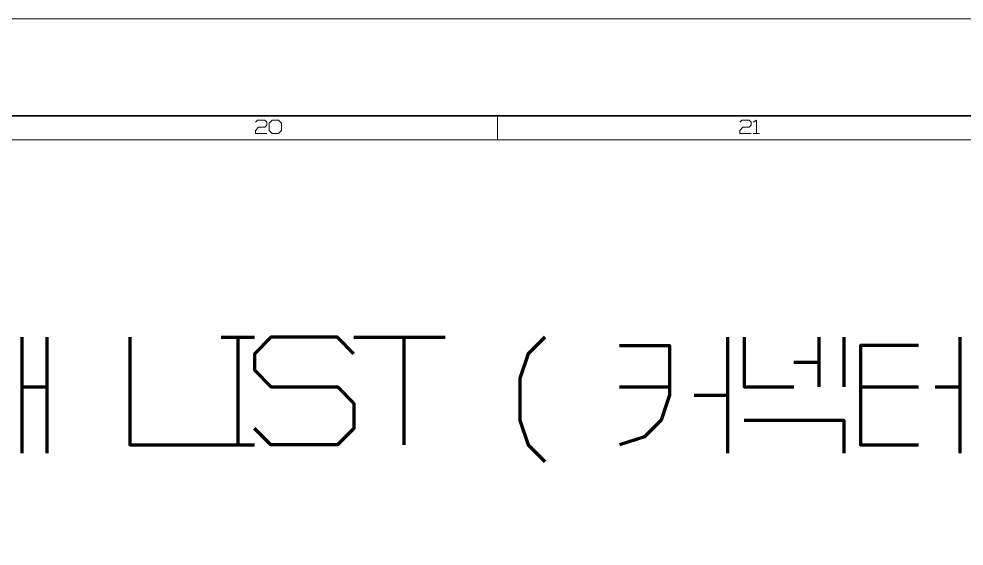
# Model space of a CAD drawing. Header units: millimetres. Extents: x 0 to 174, y 0 to 33.
# Drawn here: x 75.64 to 83.32, y 28.82 to 33.11 of the extents above; entities that cross this region are included whole.
import ezdxf

# ---------------------------------------------------------------- set-up
doc = ezdxf.new("R2010")
doc.units = ezdxf.units.MM
doc.layers.add('PDF_Geomertry', color=7, linetype='Continuous', true_color=0x405f80)

msp = doc.modelspace()

# ---------------------------------------------------------------- linework, layer by layer
at = {"layer": 'PDF_Geomertry', "color": 7, "lineweight": 13}
for points in [[(0, 33.1111), (173.6221, 33.1111)], [(77.559, 32.2717), (77.576, 32.2885), (77.635, 32.2885), (77.6518, 32.2717), (77.6518, 32.2464), (77.635, 32.2294), (77.5844, 32.2294), (77.559, 32.2042), (77.559, 32.1789), (77.6518, 32.1789)], [(79.5275, 32.1268), (79.5275, 32.3236)], [(81.4961, 32.2717), (81.5129, 32.2885), (81.5719, 32.2885), (81.5889, 32.2717), (81.5889, 32.2464), (81.5719, 32.2294), (81.5214, 32.2294), (81.4961, 32.2042), (81.4961, 32.1789), (81.5889, 32.1789)], [(81.6065, 32.2717), (81.6319, 32.2885), (81.6319, 32.1789)], [(81.6065, 32.1789), (81.6572, 32.1789)]]:
    msp.add_lwpolyline(points, dxfattribs=at)
at = {"layer": 'PDF_Geomertry', "color": 7, "lineweight": 35}
msp.add_lwpolyline([(0.7874, 0.7882), (0.7874, 32.3236), (172.8346, 32.3236), (172.8346, 0.7882)], close=True, dxfattribs=at)
at = {"layer": 'PDF_Geomertry', "color": 7, "lineweight": 13}
for points in [[(77.6949, 32.2885), (77.7456, 32.2885), (77.7708, 32.2632), (77.7708, 32.2042), (77.7456, 32.1789), (77.6949, 32.1789), (77.6696, 32.2042), (77.6696, 32.2632), (77.6949, 32.2885)], [(0.9843, 0.9851), (0.9843, 32.1268), (172.6378, 32.1268), (172.6378, 0.9851)]]:
    msp.add_lwpolyline(points, close=True, dxfattribs=at)
at = {"layer": 'PDF_Geomertry', "color": 7, "lineweight": 70}
for points in [[(75.6601, 30.5229), (75.6601, 29.5781)], [(75.8625, 30.5229), (75.8625, 29.5781)], [(76.5375, 30.5229), (76.5375, 29.6456), (77.2799, 29.6456), (77.5499, 29.6456)], [(77.2799, 30.5229), (77.5499, 30.5229)], [(77.4149, 30.5229), (77.4149, 29.6456)], [(78.3597, 30.3879), (78.2247, 30.5229), (77.6849, 30.5229), (77.5499, 30.3879), (77.5499, 30.2529), (77.6849, 30.1179), (78.2247, 30.1179), (78.3597, 29.9829), (78.3597, 29.7806), (78.2247, 29.6456), (77.6849, 29.6456), (77.5499, 29.7806)], [(78.3597, 30.5229), (79.1022, 30.5229)], [(78.7647, 30.5229), (78.7647, 29.6456)], [(79.9121, 30.5229), (79.7771, 30.3879), (79.7096, 30.1854), (79.7096, 29.8481), (79.7771, 29.6456), (79.9121, 29.5106)], [(81.3968, 30.5229), (81.3968, 29.5781)], [(81.5318, 30.5229), (81.5318, 30.1179), (81.9368, 30.1179)], [(82.1393, 30.5229), (82.1393, 30.1179)], [(82.3418, 30.5229), (82.3418, 30.1179)], [(83.2867, 30.5229), (83.2867, 29.5781)], [(80.5194, 30.4554), (80.9244, 30.4554), (80.9244, 30.0504), (80.8569, 29.8481), (80.7219, 29.7131), (80.5194, 29.6456)], [(82.9492, 30.4554), (82.4768, 30.4554), (82.4768, 29.6456), (82.9492, 29.6456)], [(81.9368, 30.3204), (82.1393, 30.3204)], [(75.6601, 30.1179), (75.8625, 30.1179)], [(80.5194, 30.1179), (80.9244, 30.1179)], [(81.1269, 30.0504), (81.3968, 30.0504)], [(82.4768, 30.1179), (82.9492, 30.1179)], [(83.0842, 30.1179), (83.2867, 30.1179)], [(81.5318, 29.8481), (82.3418, 29.8481), (82.3418, 29.5781)]]:
    msp.add_lwpolyline(points, dxfattribs=at)

doc.saveas('drawing.dxf')
